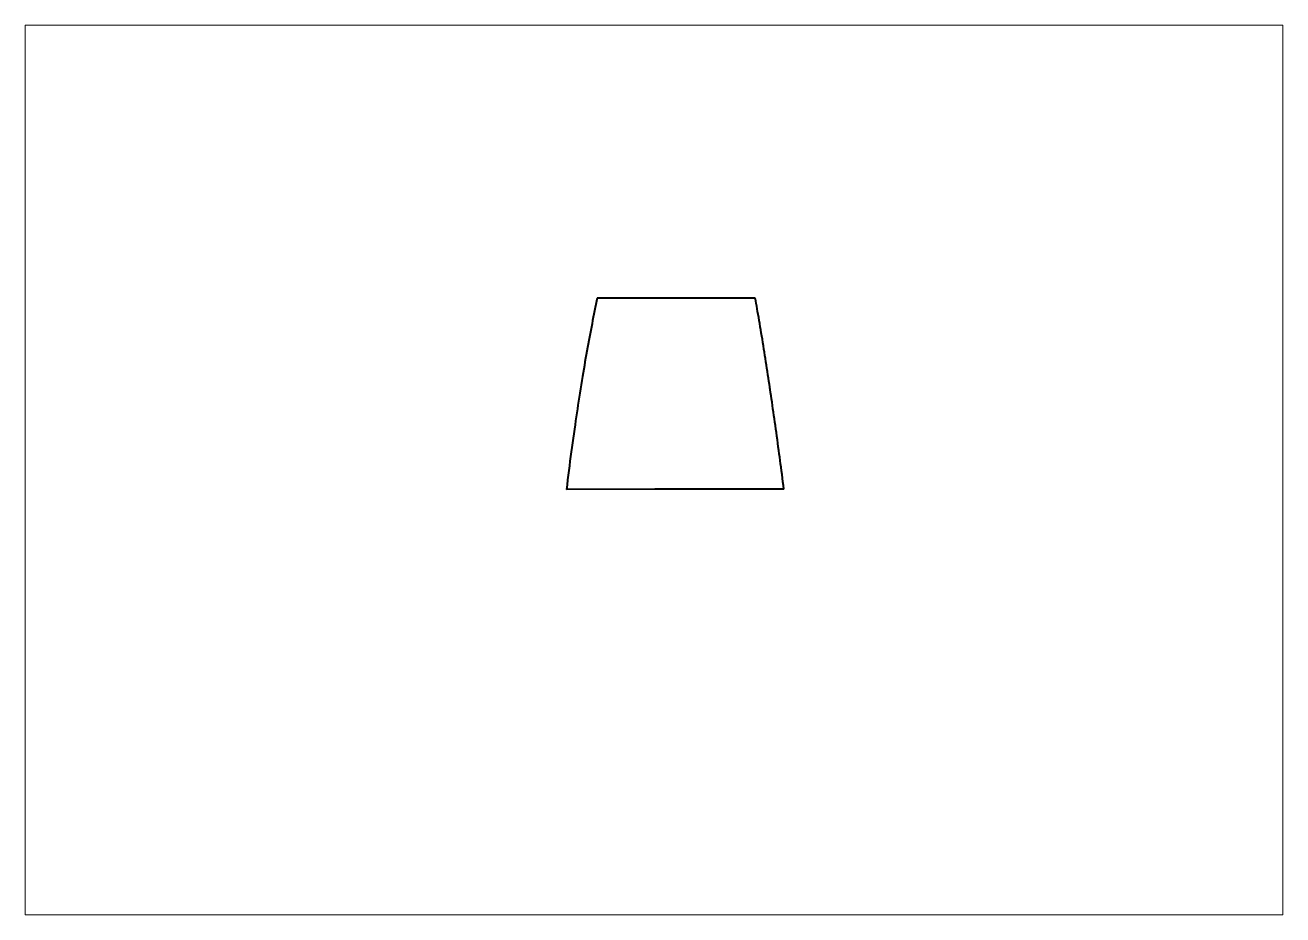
# Paper-space layout 'Sheet' of a CAD drawing. Header units: millimetres. Extents: x 0 to 297, y 0 to 210.
# The model-space entities are those that its viewports show. They can reach past a viewport. Long polylines and large blocks are cut down to what shows.
import ezdxf

# ---------------------------------------------------------------- set-up
doc = ezdxf.new("R2010")
doc.units = ezdxf.units.MM
doc.layers.add('Geometries', color=7, linetype='Continuous')

msp = doc.modelspace()

# ---------------------------------------------------------------- linework, layer by layer
at = {"layer": 'Geometries', "linetype": 'Continuous', "lineweight": 40}
for p, q in [((172.4, 145.59), (135.1, 145.59)), ((148.66, 100.44), (127.82, 100.41)), ((158.86, 100.51), (148.66, 100.51)), ((148.66, 100.51), (148.66, 100.44)), ((158.86, 100.45), (158.86, 100.51)), ((179.18, 100.48), (158.86, 100.45))]:
    msp.add_line(p, q, dxfattribs=at)
at = {"layer": 'Geometries', "linetype": 'Continuous', "lineweight": 40, "flags": 128}
for points in [[(135.1, 145.59), (134.94, 144.85), (134.78, 144.1), (134.63, 143.35), (134.47, 142.59), (134.31, 141.82), (134.16, 141.06), (134.01, 140.3), (133.86, 139.53), (133.71, 138.75), (133.55, 137.96), (133.4, 137.16), (133.25, 136.35), (133.09, 135.53), (132.94, 134.71), (132.79, 133.89), (132.64, 133.05), (132.49, 132.22), (132.34, 131.37), (132.2, 130.52), (132.05, 129.67), (131.9, 128.81), (131.76, 127.94), (131.61, 127.07), (131.45, 126.1), (131.29, 125.12), (131.14, 124.14), (130.98, 123.15), (130.82, 122.16), (130.68, 121.25), (130.54, 120.33), (130.4, 119.4), (130.26, 118.48), (130.12, 117.54), (129.98, 116.6), (129.85, 115.65), (129.7, 114.6), (129.55, 113.55), (129.4, 112.49), (129.25, 111.42), (129.1, 110.34), (128.95, 109.26), (128.81, 108.16), (128.66, 107.07), (128.52, 105.96), (128.37, 104.85), (128.23, 103.75), (128.09, 102.64), (127.96, 101.53), (127.82, 100.41)], [(179.18, 100.48), (179.07, 101.36), (178.95, 102.23), (178.84, 103.1), (178.73, 103.96), (178.61, 104.82), (178.5, 105.67), (178.4, 106.47), (178.29, 107.26), (178.18, 108.04), (178.08, 108.82), (177.97, 109.6), (177.86, 110.45), (177.74, 111.31), (177.63, 112.15), (177.51, 112.99), (177.4, 113.82), (177.28, 114.65), (177.17, 115.47), (177.05, 116.28), (176.94, 117.09), (176.82, 117.89), (176.71, 118.68), (176.6, 119.46), (176.49, 120.24), (176.37, 121.02), (176.26, 121.78), (176.15, 122.54), (176.04, 123.29), (175.93, 124.02), (175.88, 124.38), (175.87, 124.44), (175.86, 124.5), (175.85, 124.55), (175.85, 124.61), (175.84, 124.67), (175.75, 125.22), (175.64, 125.96), (175.53, 126.7), (175.42, 127.43), (175.3, 128.22), (175.18, 129), (175.06, 129.77), (174.94, 130.54), (174.82, 131.3), (174.7, 132.06), (174.58, 132.81), (174.46, 133.55), (174.34, 134.33), (174.21, 135.09), (174.09, 135.85), (173.97, 136.61), (173.84, 137.35), (173.72, 138.09), (173.59, 138.82), (173.47, 139.55), (173.35, 140.27), (173.22, 140.98), (173.1, 141.69), (172.98, 142.39), (172.86, 143.04), (172.75, 143.69), (172.63, 144.33), (172.52, 144.96), (172.4, 145.59)]]:
    msp.add_lwpolyline(points, dxfattribs=at)

psp = doc.layouts.new('Sheet')

# ---------------------------------------------------------------- viewports
at = {"layer": '0'}
psp.add_viewport(center=(148.5, 105), size=(297, 210), view_center_point=(148.5, 105), view_height=210, dxfattribs=at)

doc.saveas('drawing.dxf')
